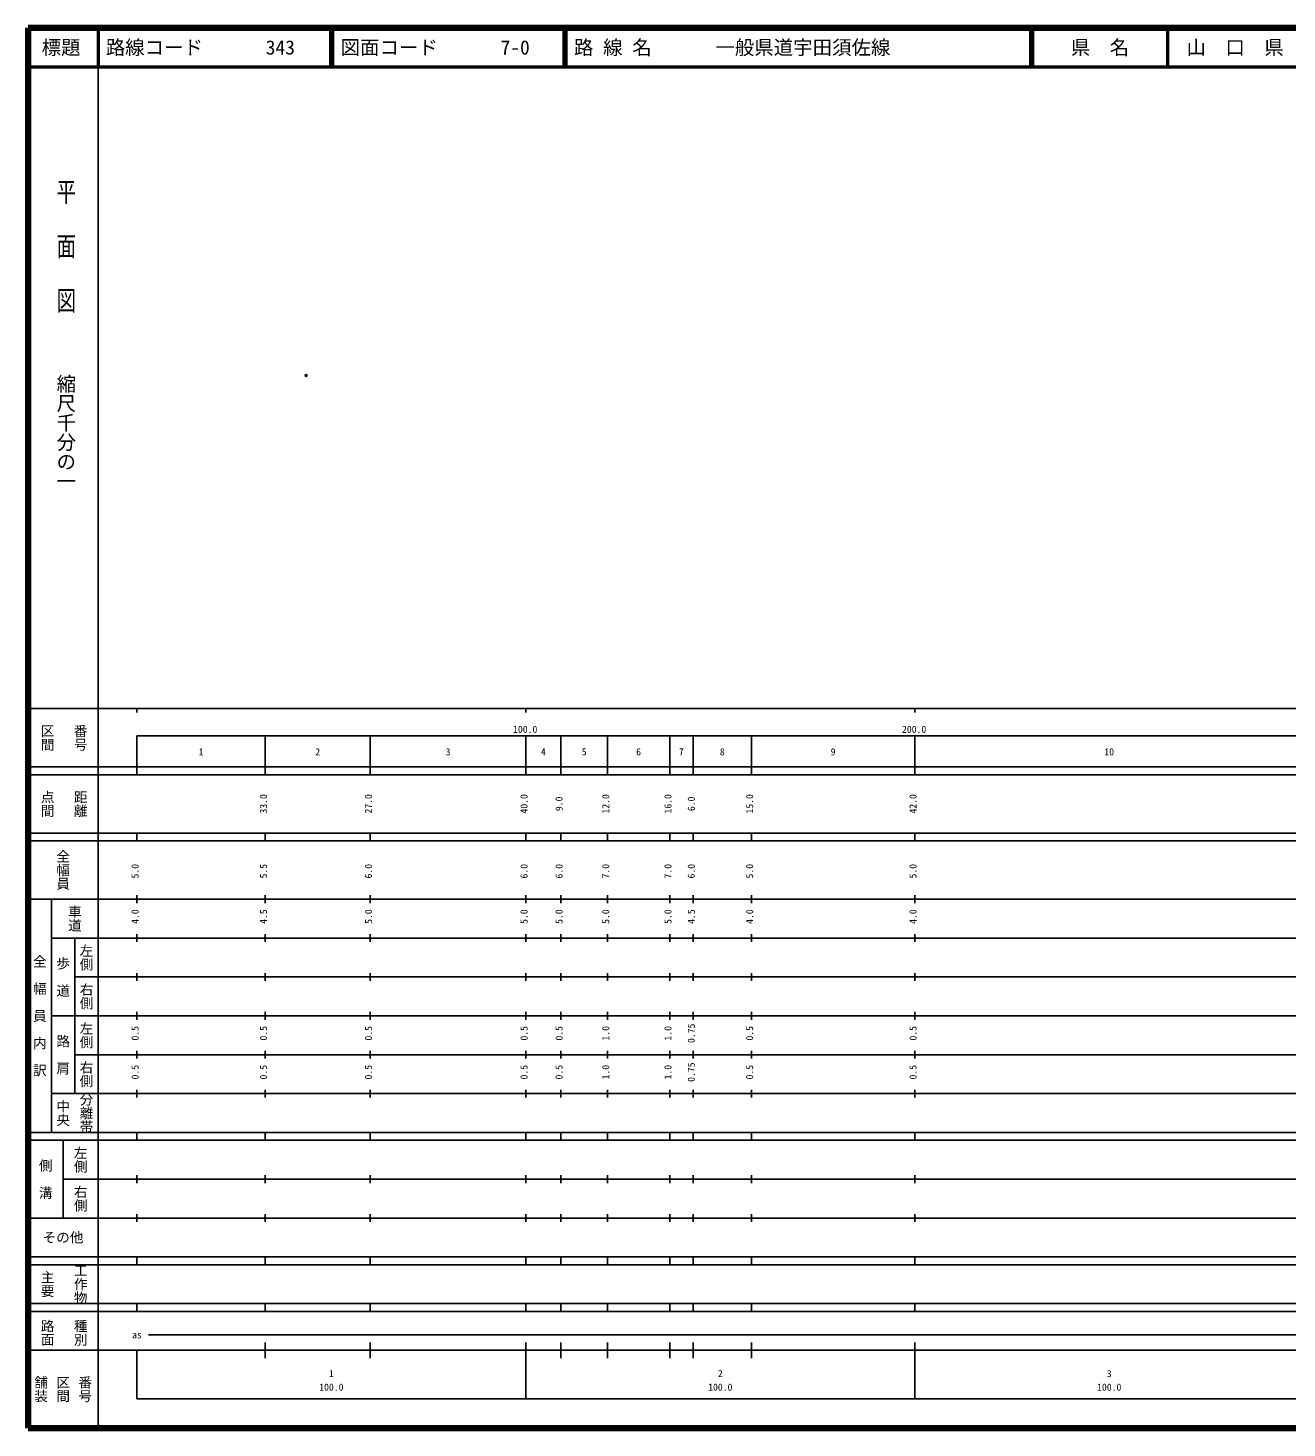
# Model space of a CAD drawing. Units: millimetres on the paper. Extents: x 40 to 680, y 20 to 380.
# Drawn here: x 40 to 363.7, y 20 to 380 of the extents above; entities that cross this region are included whole.
import ezdxf
from ezdxf.enums import TextEntityAlignment as Align

# ---------------------------------------------------------------- set-up
doc = ezdxf.new("R2010")
doc.units = ezdxf.units.MM
doc.header["$PDMODE"] = 32
doc.header["$PDSIZE"] = 0.5
doc.layers.add('M-OTRS', color=6, linetype='Continuous')
doc.layers.add('M-TTL-TXT', color=7, linetype='Continuous')
for name, color, linetype, lineweight in [('M-TTL', 2, 'Continuous', 140), ('M-TTL-BAND', 7, 'Continuous', 25), ('M-TTL-LINE', 7, 'Continuous', 50)]:
    doc.layers.add(name, color=color, linetype=linetype, lineweight=lineweight)
doc.styles.add('@ＭＳ ゴシック', font='')
doc.styles.add('ＭＳ ゴシック', font='')
doc.styles.get('@ＭＳ ゴシック').set_extended_font_data('@MS Gothic')
doc.styles.get('ＭＳ ゴシック').set_extended_font_data('MS Gothic')

msp = doc.modelspace()

# ---------------------------------------------------------------- linework, layer by layer
at = {"layer": 'M-OTRS'}
msp.add_point((111.502, 290.625), dxfattribs=at)
at = {"layer": 'M-TTL'}
for p, q in [((40, 380), (40, 20)), ((680, 380), (40, 380)), ((40, 20), (680, 20))]:
    msp.add_line(p, q, dxfattribs=at)
at = {"layer": 'M-TTL-BAND'}
for p, q in [((58, 370), (58, 20)), ((40, 205), (579, 205)), ((68, 205), (68, 204)), ((168, 205), (168, 204)), ((268, 205), (268, 204)), ((68, 198), (579, 198)), ((68, 198), (68, 188)), ((101, 188), (101, 198)), ((128, 188), (128, 198)), ((168, 188), (168, 198)), ((177, 188), (177, 198)), ((189, 188), (189, 198)), ((205, 188), (205, 198)), ((211, 188), (211, 198)), ((226, 188), (226, 198)), ((268, 188), (268, 198)), ((40, 190), (579, 190)), ((40, 188), (579, 188)), ((40, 173), (579, 173)), ((68, 171), (68, 173)), ((101, 171), (101, 173)), ((128, 171), (128, 173)), ((168, 171), (168, 173)), ((177, 171), (177, 173)), ((189, 171), (189, 173)), ((205, 171), (205, 173)), ((211, 171), (211, 173)), ((226, 171), (226, 173)), ((268, 171), (268, 173)), ((40, 171), (579, 171)), ((40, 156), (579, 156)), ((46, 96), (46, 156)), ((68, 155), (68, 157)), ((101, 155), (101, 157)), ((128, 155), (128, 157)), ((168, 155), (168, 157)), ((177, 155), (177, 157)), ((189, 155), (189, 157)), ((205, 155), (205, 157)), ((211, 155), (211, 157)), ((226, 155), (226, 157)), ((268, 155), (268, 157)), ((46, 146), (579, 146)), ((52, 146), (52, 106)), ((68, 145), (68, 147)), ((101, 145), (101, 147)), ((128, 145), (128, 147)), ((168, 145), (168, 147)), ((177, 145), (177, 147)), ((189, 145), (189, 147)), ((205, 145), (205, 147)), ((211, 145), (211, 147)), ((226, 145), (226, 147)), ((268, 145), (268, 147)), ((68, 135), (68, 137)), ((101, 135), (101, 137)), ((128, 135), (128, 137)), ((168, 135), (168, 137)), ((177, 135), (177, 137)), ((189, 135), (189, 137)), ((205, 135), (205, 137)), ((211, 135), (211, 137)), ((226, 135), (226, 137)), ((268, 135), (268, 137)), ((52, 136), (579, 136)), ((46, 126), (579, 126)), ((68, 125), (68, 127)), ((101, 125), (101, 127)), ((128, 125), (128, 127)), ((168, 125), (168, 127)), ((177, 125), (177, 127)), ((189, 125), (189, 127)), ((205, 125), (205, 127)), ((211, 125), (211, 127)), ((226, 125), (226, 127)), ((268, 125), (268, 127)), ((52, 116), (579, 116)), ((68, 115), (68, 117)), ((101, 115), (101, 117)), ((128, 115), (128, 117)), ((168, 115), (168, 117)), ((177, 115), (177, 117)), ((189, 115), (189, 117)), ((205, 115), (205, 117)), ((211, 115), (211, 117)), ((226, 115), (226, 117)), ((268, 115), (268, 117)), ((46, 106), (579, 106)), ((68, 105), (68, 107)), ((101, 105), (101, 107)), ((128, 105), (128, 107)), ((168, 105), (168, 107)), ((177, 105), (177, 107)), ((189, 105), (189, 107)), ((205, 105), (205, 107)), ((211, 105), (211, 107)), ((226, 105), (226, 107)), ((268, 105), (268, 107)), ((40, 96), (579, 96)), ((40, 94), (579, 94)), ((49, 94), (49, 74)), ((68, 94), (68, 96)), ((101, 94), (101, 96)), ((128, 94), (128, 96)), ((168, 94), (168, 96)), ((177, 94), (177, 96)), ((189, 94), (189, 96)), ((205, 94), (205, 96)), ((211, 94), (211, 96)), ((226, 94), (226, 96)), ((268, 94), (268, 96)), ((49, 84), (579, 84)), ((68, 83), (68, 85)), ((101, 83), (101, 85)), ((128, 83), (128, 85)), ((168, 83), (168, 85)), ((177, 83), (177, 85)), ((189, 83), (189, 85)), ((205, 83), (205, 85)), ((211, 83), (211, 85)), ((226, 83), (226, 85)), ((268, 83), (268, 85)), ((40, 74), (579, 74)), ((68, 73), (68, 75)), ((101, 73), (101, 75)), ((128, 73), (128, 75)), ((168, 73), (168, 75)), ((177, 73), (177, 75)), ((189, 73), (189, 75)), ((205, 73), (205, 75)), ((211, 73), (211, 75)), ((226, 73), (226, 75)), ((268, 73), (268, 75)), ((40, 64), (579, 64)), ((40, 62), (579, 62)), ((68, 62), (68, 64)), ((101, 62), (101, 64)), ((128, 62), (128, 64)), ((168, 62), (168, 64)), ((177, 62), (177, 64)), ((189, 62), (189, 64)), ((205, 62), (205, 64)), ((211, 62), (211, 64)), ((226, 62), (226, 64)), ((268, 62), (268, 64)), ((40, 52), (579, 52)), ((68, 50), (68, 52)), ((101, 50), (101, 52)), ((128, 50), (128, 52)), ((168, 50), (168, 52)), ((177, 50), (177, 52)), ((189, 50), (189, 52)), ((205, 50), (205, 52)), ((211, 50), (211, 52)), ((226, 50), (226, 52)), ((268, 50), (268, 52)), ((40, 50), (579, 50)), ((71, 44), (565, 44)), ((40, 40), (579, 40)), ((68, 40), (68, 27.5)), ((101, 38), (101, 42)), ((128, 38), (128, 42)), ((168, 27.5), (168, 42)), ((177, 38), (177, 42)), ((189, 38), (189, 42)), ((205, 38), (205, 42)), ((211, 38), (211, 42)), ((226, 38), (226, 42)), ((268, 27.5), (268, 42)), ((68, 27.5), (579, 27.5))]:
    msp.add_line(p, q, dxfattribs=at)
at = {"layer": 'M-TTL-LINE'}
for p, q in [((58, 380), (58, 370)), ((117.75, 380), (117.75, 370)), ((118.25, 380), (118.25, 370)), ((177.75, 380), (177.75, 370)), ((178.25, 380), (178.25, 370)), ((297.75, 380), (297.75, 370)), ((298.25, 380), (298.25, 370)), ((333, 380), (333, 370)), ((40, 370), (680, 370))]:
    msp.add_line(p, q, dxfattribs=at)

# ---------------------------------------------------------------- texts
at = {"layer": 'M-TTL-BAND', "style": '@ＭＳ ゴシック', "width": 1.4}
msp.add_text('平  面  図', height=3.666, rotation=270, dxfattribs=at).set_placement((49.777, 306.475), align=Align.MIDDLE_RIGHT)
at = {"layer": 'M-TTL-BAND', "style": '@ＭＳ ゴシック'}
msp.add_text('縮尺千分の一', height=3.666, rotation=270, dxfattribs=at).set_placement((49.777, 261.03), align=Align.MIDDLE_RIGHT)
for s, p in [('区間', (45, 197.5)), ('番号', (53.5, 197.5)), ('点間', (45, 180.5)), ('距離', (53.5, 180.5)), ('全幅員', (49, 163.5)), ('車道', (52, 151)), ('左側', (55, 141)), ('全\u3000幅\u3000員\u3000内\u3000訳', (43, 126)), ('歩\u3000道', (49, 136)), ('右側', (55, 131)), ('左側', (55, 121)), ('路\u3000肩', (49, 116)), ('右側', (55, 111)), ('分離帯', (55, 101)), ('中央', (49, 101)), ('左側', (53.5, 89)), ('側\u3000溝', (44.5, 84)), ('右側', (53.5, 79)), ('工作物', (53.5, 57)), ('主要', (45, 57)), ('路面', (45, 44.5)), ('種別', (53.5, 44.5)), ('舗装', (43.333, 30)), ('区間', (49, 30)), ('番号', (54.667, 30))]:
    msp.add_text(s, height=2.566, rotation=270, dxfattribs=at).set_placement(p, align=Align.MIDDLE_CENTER)
at = {"layer": 'M-TTL-BAND', "style": 'ＭＳ ゴシック'}
for s, p in [('100.0', (167.844, 198.195)), ('200.0', (267.844, 198.195)), ('1', (84.5, 192.405)), ('2', (114.5, 192.405)), ('3', (148, 192.405)), ('4', (172.5, 192.405)), ('5', (183, 192.405)), ('6', (197, 192.405)), ('7', (208, 192.405)), ('8', (218.5, 192.405)), ('9', (247, 192.405)), ('10', (318, 192.405)), ('as', (68, 42.5)), ('1', (118, 32.523)), ('2', (218, 32.523)), ('3', (318, 32.523)), ('100.0', (118, 29.033)), ('100.0', (218, 29.033)), ('100.0', (318, 29.033))]:
    msp.add_text(s, height=1.833, dxfattribs=at).set_placement(p, align=Align.BOTTOM_CENTER)
for s, p in [('33.0', (102, 180.5)), ('27.0', (129, 180.5)), ('40.0', (169, 180.5)), ('9.0', (178, 180.5)), ('12.0', (190, 180.5)), ('16.0', (206, 180.5)), ('6.0', (212, 180.5)), ('15.0', (227, 180.5)), ('42.0', (269, 180.5)), ('5.0', (69, 163.174)), ('5.5', (102, 163.174)), ('6.0', (129, 163.174)), ('6.0', (169, 163.174)), ('6.0', (178, 163.174)), ('7.0', (190, 163.174)), ('7.0', (206, 163.174)), ('6.0', (212, 163.174)), ('5.0', (227, 163.174)), ('5.0', (269, 163.174)), ('4.0', (69, 151.5)), ('4.5', (102, 151.5)), ('5.0', (129, 151.5)), ('5.0', (169, 151.5)), ('5.0', (178, 151.5)), ('5.0', (190, 151.5)), ('5.0', (206, 151.5)), ('4.5', (212, 151.5)), ('4.0', (227, 151.5)), ('4.0', (269, 151.5)), ('0.5', (69, 121.5)), ('0.5', (102, 121.5)), ('0.5', (129, 121.5)), ('0.5', (169, 121.5)), ('0.5', (178, 121.5)), ('1.0', (190, 121.5)), ('1.0', (206, 121.5)), ('0.75', (212, 121.5)), ('0.5', (227, 121.5)), ('0.5', (269, 121.5)), ('0.5', (69, 111.5)), ('0.5', (102, 111.5)), ('0.5', (129, 111.5)), ('0.5', (169, 111.5)), ('0.5', (178, 111.5)), ('1.0', (190, 111.5)), ('1.0', (206, 111.5)), ('0.75', (212, 111.5)), ('0.5', (227, 111.5)), ('0.5', (269, 111.5))]:
    msp.add_text(s, height=1.833, rotation=90, dxfattribs=at).set_placement(p, align=Align.BOTTOM_CENTER)
msp.add_text('その他', height=2.566, dxfattribs=at).set_placement((49, 69), align=Align.MIDDLE_CENTER)
at = {"layer": 'M-TTL-TXT', "style": 'ＭＳ ゴシック'}
for s, p in [('標題', (48.5, 375)), ('県\u3000名', (315.625, 375)), ('山\u3000口\u3000県', (350.375, 375))]:
    msp.add_text(s, height=3.666, dxfattribs=at).set_placement(p, align=Align.MIDDLE_CENTER)
for s, p in [('路線コード', (60, 375)), ('343', (101.142, 375)), ('図面コード', (120.38, 375)), ('7-0', (161.521, 375)), ('路 線 名', (180.38, 375)), ('一般県道宇田須佐線', (216.734, 375))]:
    msp.add_text(s, height=3.666, dxfattribs=at).set_placement(p, align=Align.MIDDLE_LEFT)

doc.saveas('drawing.dxf')
